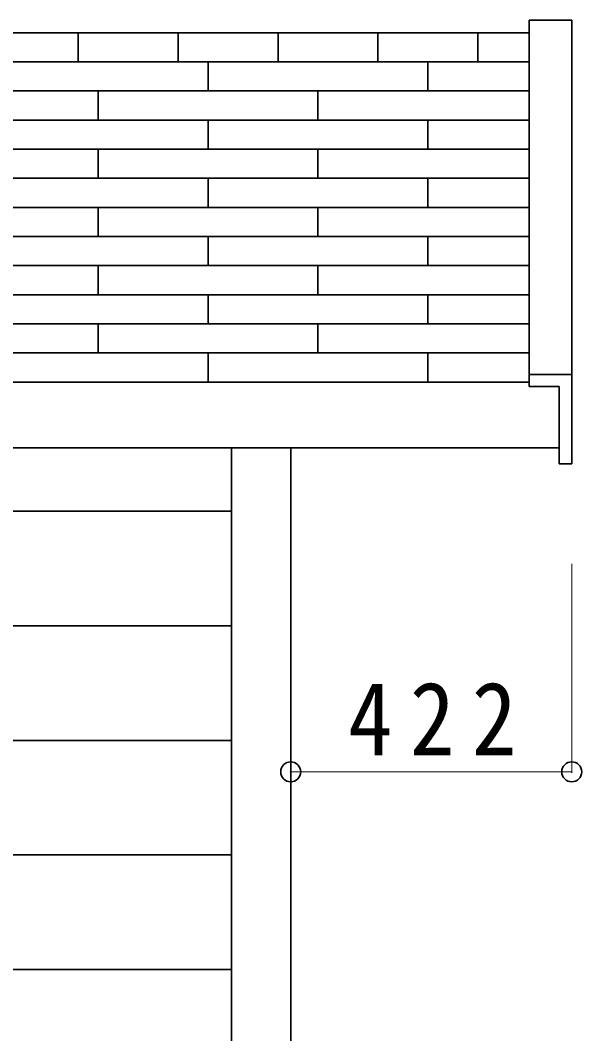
# Model space of a CAD drawing. Units: millimetres at full size, sheet at 1:50; details may follow other scales. Extents: x -22395 to 6925, y -26590 to 4750.
# Drawn here: x 4652 to 5495, y -22233 to -20712 of the extents above; entities that cross this region are included whole.
import ezdxf

# ---------------------------------------------------------------- set-up
doc = ezdxf.new("R2010")
doc.units = ezdxf.units.MM
doc.header["$LTSCALE"] = 50
doc.header["$PDMODE"] = 32
doc.header["$PDSIZE"] = 30
doc.layers.add('0-0', color=7, linetype='Continuous', lineweight=35)
doc.styles.add('ＭＳ ゴシック', font='')
doc.styles.get('ＭＳ ゴシック').set_extended_font_data('MS Gothic')

msp = doc.modelspace()

# ---------------------------------------------------------------- linework, layer by layer
at = {"layer": '0-0'}
for p, q in [((5416, -20712), (5416, -21261.8)), ((-5416, -20730.76), (5416, -20730.76)), ((4739, -20774.45), (4739, -20730.76)), ((4889, -20774.45), (4889, -20730.76)), ((5039, -20774.45), (5039, -20730.76)), ((5189, -20774.45), (5189, -20730.76)), ((5339, -20774.45), (5339, -20730.76)), ((-5416, -20774.45), (5416, -20774.45)), ((4934, -20818.13), (4934, -20774.45)), ((4934, -20818.13), (4934, -20774.45)), ((4934, -20818.13), (4934, -20774.45)), ((4934, -20818.13), (4934, -20774.45)), ((4934, -20818.13), (4934, -20774.45)), ((4934, -20818.13), (4934, -20774.45)), ((4934, -20818.13), (4934, -20774.45)), ((4934, -20818.13), (4934, -20774.45)), ((4934, -20818.13), (4934, -20774.45)), ((4934, -20818.13), (4934, -20774.45)), ((4934, -20818.13), (4934, -20774.45)), ((4934, -20818.13), (4934, -20774.45)), ((4934, -20818.13), (4934, -20774.45)), ((5264, -20818.13), (5264, -20774.45)), ((5264, -20818.13), (5264, -20774.45)), ((5264, -20818.13), (5264, -20774.45)), ((5264, -20818.13), (5264, -20774.45)), ((5264, -20818.13), (5264, -20774.45)), ((5264, -20818.13), (5264, -20774.45)), ((5264, -20818.13), (5264, -20774.45)), ((5264, -20818.13), (5264, -20774.45)), ((5264, -20818.13), (5264, -20774.45)), ((5264, -20818.13), (5264, -20774.45)), ((5264, -20818.13), (5264, -20774.45)), ((5264, -20818.13), (5264, -20774.45)), ((5264, -20818.13), (5264, -20774.45)), ((5264, -20818.13), (5264, -20774.45)), ((-5416, -20818.13), (5416, -20818.13)), ((4769, -20861.81), (4769, -20818.13)), ((4769, -20861.81), (4769, -20818.13)), ((4769, -20861.81), (4769, -20818.13)), ((4769, -20861.81), (4769, -20818.13)), ((4769, -20861.81), (4769, -20818.13)), ((4769, -20861.81), (4769, -20818.13)), ((5099, -20861.81), (5099, -20818.13)), ((5099, -20861.81), (5099, -20818.13)), ((5099, -20861.81), (5099, -20818.13)), ((5099, -20861.81), (5099, -20818.13)), ((5099, -20861.81), (5099, -20818.13)), ((5099, -20861.81), (5099, -20818.13)), ((5099, -20861.81), (5099, -20818.13)), ((5099, -20861.81), (5099, -20818.13)), ((5099, -20861.81), (5099, -20818.13)), ((-5416, -20861.81), (5416, -20861.81)), ((4934, -20905.49), (4934, -20861.81)), ((4934, -20905.49), (4934, -20861.81)), ((4934, -20905.49), (4934, -20861.81)), ((4934, -20905.49), (4934, -20861.81)), ((4934, -20905.49), (4934, -20861.81)), ((4934, -20905.49), (4934, -20861.81)), ((4934, -20905.49), (4934, -20861.81)), ((4934, -20905.49), (4934, -20861.81)), ((4934, -20905.49), (4934, -20861.81)), ((4934, -20905.49), (4934, -20861.81)), ((4934, -20905.49), (4934, -20861.81)), ((4934, -20905.49), (4934, -20861.81)), ((4934, -20905.49), (4934, -20861.81)), ((5264, -20905.49), (5264, -20861.81)), ((5264, -20905.49), (5264, -20861.81)), ((5264, -20905.49), (5264, -20861.81)), ((5264, -20905.49), (5264, -20861.81)), ((5264, -20905.49), (5264, -20861.81)), ((5264, -20905.49), (5264, -20861.81)), ((5264, -20905.49), (5264, -20861.81)), ((5264, -20905.49), (5264, -20861.81)), ((5264, -20905.49), (5264, -20861.81)), ((5264, -20905.49), (5264, -20861.81)), ((5264, -20905.49), (5264, -20861.81)), ((5264, -20905.49), (5264, -20861.81)), ((5264, -20905.49), (5264, -20861.81)), ((5264, -20905.49), (5264, -20861.81)), ((-5416, -20905.49), (5416, -20905.49)), ((4769, -20949.17), (4769, -20905.49)), ((4769, -20949.17), (4769, -20905.49)), ((4769, -20949.17), (4769, -20905.49)), ((4769, -20949.17), (4769, -20905.49)), ((4769, -20949.17), (4769, -20905.49)), ((4769, -20949.17), (4769, -20905.49)), ((5099, -20949.17), (5099, -20905.49)), ((5099, -20949.17), (5099, -20905.49)), ((5099, -20949.17), (5099, -20905.49)), ((5099, -20949.17), (5099, -20905.49)), ((5099, -20949.17), (5099, -20905.49)), ((5099, -20949.17), (5099, -20905.49)), ((5099, -20949.17), (5099, -20905.49)), ((5099, -20949.17), (5099, -20905.49)), ((5099, -20949.17), (5099, -20905.49)), ((-5416, -20949.17), (5416, -20949.17)), ((4934, -20992.85), (4934, -20949.17)), ((4934, -20992.85), (4934, -20949.17)), ((4934, -20992.85), (4934, -20949.17)), ((4934, -20992.85), (4934, -20949.17)), ((4934, -20992.85), (4934, -20949.17)), ((4934, -20992.85), (4934, -20949.17)), ((4934, -20992.85), (4934, -20949.17)), ((4934, -20992.85), (4934, -20949.17)), ((4934, -20992.85), (4934, -20949.17)), ((4934, -20992.85), (4934, -20949.17)), ((4934, -20992.85), (4934, -20949.17)), ((4934, -20992.85), (4934, -20949.17)), ((4934, -20992.85), (4934, -20949.17)), ((5264, -20992.85), (5264, -20949.17)), ((5264, -20992.85), (5264, -20949.17)), ((5264, -20992.85), (5264, -20949.17)), ((5264, -20992.85), (5264, -20949.17)), ((5264, -20992.85), (5264, -20949.17)), ((5264, -20992.85), (5264, -20949.17)), ((5264, -20992.85), (5264, -20949.17)), ((5264, -20992.85), (5264, -20949.17)), ((5264, -20992.85), (5264, -20949.17)), ((5264, -20992.85), (5264, -20949.17)), ((5264, -20992.85), (5264, -20949.17)), ((5264, -20992.85), (5264, -20949.17)), ((5264, -20992.85), (5264, -20949.17)), ((5264, -20992.85), (5264, -20949.17)), ((-5416, -20992.85), (5416, -20992.85)), ((4769, -21036.54), (4769, -20992.85)), ((4769, -21036.54), (4769, -20992.85)), ((4769, -21036.54), (4769, -20992.85)), ((4769, -21036.54), (4769, -20992.85)), ((4769, -21036.54), (4769, -20992.85)), ((4769, -21036.54), (4769, -20992.85)), ((5099, -21036.54), (5099, -20992.85)), ((5099, -21036.54), (5099, -20992.85)), ((5099, -21036.54), (5099, -20992.85)), ((5099, -21036.54), (5099, -20992.85)), ((5099, -21036.54), (5099, -20992.85)), ((5099, -21036.54), (5099, -20992.85)), ((5099, -21036.54), (5099, -20992.85)), ((5099, -21036.54), (5099, -20992.85)), ((5099, -21036.54), (5099, -20992.85)), ((-5416, -21036.54), (5416, -21036.54)), ((4934, -21080.22), (4934, -21036.54)), ((4934, -21080.22), (4934, -21036.54)), ((4934, -21080.22), (4934, -21036.54)), ((4934, -21080.22), (4934, -21036.54)), ((4934, -21080.22), (4934, -21036.54)), ((4934, -21080.22), (4934, -21036.54)), ((4934, -21080.22), (4934, -21036.54)), ((4934, -21080.22), (4934, -21036.54)), ((4934, -21080.22), (4934, -21036.54)), ((4934, -21080.22), (4934, -21036.54)), ((4934, -21080.22), (4934, -21036.54)), ((4934, -21080.22), (4934, -21036.54)), ((4934, -21080.22), (4934, -21036.54)), ((5264, -21080.22), (5264, -21036.54)), ((5264, -21080.22), (5264, -21036.54)), ((5264, -21080.22), (5264, -21036.54)), ((5264, -21080.22), (5264, -21036.54)), ((5264, -21080.22), (5264, -21036.54)), ((5264, -21080.22), (5264, -21036.54)), ((5264, -21080.22), (5264, -21036.54)), ((5264, -21080.22), (5264, -21036.54)), ((5264, -21080.22), (5264, -21036.54)), ((5264, -21080.22), (5264, -21036.54)), ((5264, -21080.22), (5264, -21036.54)), ((5264, -21080.22), (5264, -21036.54)), ((5264, -21080.22), (5264, -21036.54)), ((5264, -21080.22), (5264, -21036.54)), ((-5416, -21080.22), (5416, -21080.22)), ((4769, -21123.9), (4769, -21080.22)), ((4769, -21123.9), (4769, -21080.22)), ((4769, -21123.9), (4769, -21080.22)), ((4769, -21123.9), (4769, -21080.22)), ((4769, -21123.9), (4769, -21080.22)), ((4769, -21123.9), (4769, -21080.22)), ((5099, -21123.9), (5099, -21080.22)), ((5099, -21123.9), (5099, -21080.22)), ((5099, -21123.9), (5099, -21080.22)), ((5099, -21123.9), (5099, -21080.22)), ((5099, -21123.9), (5099, -21080.22)), ((5099, -21123.9), (5099, -21080.22)), ((5099, -21123.9), (5099, -21080.22)), ((5099, -21123.9), (5099, -21080.22)), ((5099, -21123.9), (5099, -21080.22)), ((-5416, -21123.9), (5416, -21123.9)), ((4934, -21167.58), (4934, -21123.9)), ((4934, -21167.58), (4934, -21123.9)), ((4934, -21167.58), (4934, -21123.9)), ((4934, -21167.58), (4934, -21123.9)), ((4934, -21167.58), (4934, -21123.9)), ((4934, -21167.58), (4934, -21123.9)), ((4934, -21167.58), (4934, -21123.9)), ((4934, -21167.58), (4934, -21123.9)), ((4934, -21167.58), (4934, -21123.9)), ((4934, -21167.58), (4934, -21123.9)), ((4934, -21167.58), (4934, -21123.9)), ((4934, -21167.58), (4934, -21123.9)), ((4934, -21167.58), (4934, -21123.9)), ((5264, -21167.58), (5264, -21123.9)), ((5264, -21167.58), (5264, -21123.9)), ((5264, -21167.58), (5264, -21123.9)), ((5264, -21167.58), (5264, -21123.9)), ((5264, -21167.58), (5264, -21123.9)), ((5264, -21167.58), (5264, -21123.9)), ((5264, -21167.58), (5264, -21123.9)), ((5264, -21167.58), (5264, -21123.9)), ((5264, -21167.58), (5264, -21123.9)), ((5264, -21167.58), (5264, -21123.9)), ((5264, -21167.58), (5264, -21123.9)), ((5264, -21167.58), (5264, -21123.9)), ((5264, -21167.58), (5264, -21123.9)), ((5264, -21167.58), (5264, -21123.9)), ((-5416, -21167.58), (5416, -21167.58)), ((4769, -21211.26), (4769, -21167.58)), ((4769, -21211.26), (4769, -21167.58)), ((4769, -21211.26), (4769, -21167.58)), ((4769, -21211.26), (4769, -21167.58)), ((4769, -21211.26), (4769, -21167.58)), ((4769, -21211.26), (4769, -21167.58)), ((5099, -21211.26), (5099, -21167.58)), ((5099, -21211.26), (5099, -21167.58)), ((5099, -21211.26), (5099, -21167.58)), ((5099, -21211.26), (5099, -21167.58)), ((5099, -21211.26), (5099, -21167.58)), ((5099, -21211.26), (5099, -21167.58)), ((5099, -21211.26), (5099, -21167.58)), ((5099, -21211.26), (5099, -21167.58)), ((5099, -21211.26), (5099, -21167.58)), ((-5416, -21211.26), (5416, -21211.26)), ((4934, -21254.94), (4934, -21211.26)), ((4934, -21254.94), (4934, -21211.26)), ((4934, -21254.94), (4934, -21211.26)), ((4934, -21254.94), (4934, -21211.26)), ((4934, -21254.94), (4934, -21211.26)), ((4934, -21254.94), (4934, -21211.26)), ((4934, -21254.94), (4934, -21211.26)), ((4934, -21254.94), (4934, -21211.26)), ((4934, -21254.94), (4934, -21211.26)), ((4934, -21254.94), (4934, -21211.26)), ((4934, -21254.94), (4934, -21211.26)), ((4934, -21254.94), (4934, -21211.26)), ((4934, -21254.94), (4934, -21211.26)), ((5264, -21254.94), (5264, -21211.26)), ((5264, -21254.94), (5264, -21211.26)), ((5264, -21254.94), (5264, -21211.26)), ((5264, -21254.94), (5264, -21211.26)), ((5264, -21254.94), (5264, -21211.26)), ((5264, -21254.94), (5264, -21211.26)), ((5264, -21254.94), (5264, -21211.26)), ((5264, -21254.94), (5264, -21211.26)), ((5264, -21254.94), (5264, -21211.26)), ((5264, -21254.94), (5264, -21211.26)), ((5264, -21254.94), (5264, -21211.26)), ((5264, -21254.94), (5264, -21211.26)), ((5264, -21254.94), (5264, -21211.26)), ((5264, -21254.94), (5264, -21211.26)), ((5480, -21377.7), (5480, -21220.5)), ((5416, -21243.6), (5480, -21243.6)), ((5416, -21254.94), (-5416, -21254.94)), ((5416, -21261.8), (5461, -21261.8)), ((5461, -21377.7), (5461, -21261.8)), ((-5461, -21353.6), (5461, -21353.6)), ((4969, -21784.77), (4969, -21353.6)), ((5461, -21377.7), (5480, -21377.7)), ((-4969, -21448.93), (4969, -21448.93)), ((-4969, -21620.86), (4969, -21620.86)), ((-4969, -21792.79), (4969, -21792.79)), ((4969, -23684), (4969, -21784.77)), ((-4969, -21964.71), (4969, -21964.71)), ((-4969, -22136.64), (4969, -22136.64))]:
    msp.add_line(p, q, dxfattribs=at)
at = {"layer": '0-0', "color": 4, "lineweight": 9}
for p, q in [((5480, -21840), (5480, -21527.7)), ((5058, -21840), (5480, -21840))]:
    msp.add_line(p, q, dxfattribs=at)
at = {"layer": '0-0'}
for points in [[(5416, -20712), (5480, -20712), (5480, -21254.94)], [(-5058, -23684), (5058, -23684), (5058, -21353.6)]]:
    msp.add_lwpolyline(points, dxfattribs=at)
for p in [(5058, -21840), (5480, -21840)]:
    msp.add_point(p, dxfattribs=at)

# ---------------------------------------------------------------- texts
at = {"layer": '0-0', "insert": (5144, -21815), "char_height": 110, "attachment_point": 7, "style": 'ＭＳ ゴシック'}
msp.add_mtext('\\T1.38;\\W0.9;422', dxfattribs=at)

doc.saveas('drawing.dxf')
